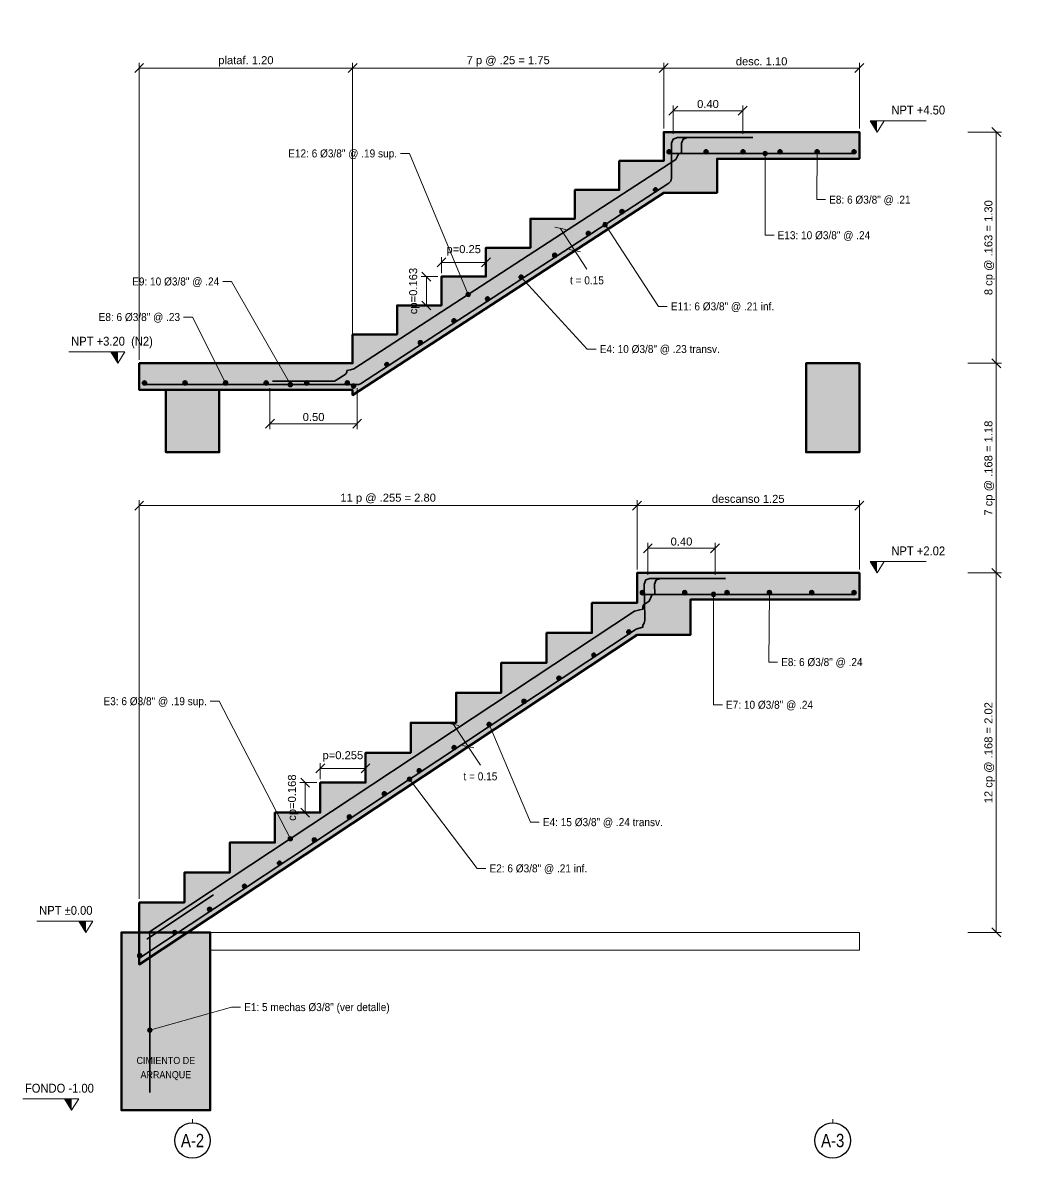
# Model space of a CAD drawing. Header units: metres. Extents: x 0 to 11, y -1 to 140.
# Drawn here: x 5.44 to 11.1, y 48.73 to 55.11 of the extents above; entities that cross this region are included whole.
import ezdxf
from ezdxf.enums import TextEntityAlignment as Align

# ---------------------------------------------------------------- set-up
doc = ezdxf.new("R2010")
doc.units = ezdxf.units.M
doc.linetypes.add('EJE25', pattern=[0.4375, 0.3, -0.05, 0.0375, -0.05])
for name, color, linetype, lineweight in [('E-ACERO', 1, 'Continuous', 35), ('E-ACERO-TXT', 7, 'Continuous', 18), ('E-CORTE', 7, 'Continuous', 50), ('E-CORTE-ACH', 254, 'Continuous', 0), ('E-COTA', 7, 'Continuous', 13), ('E-EJES', 1, 'Continuous', 18), ('E-EJES-ID', 7, 'Continuous', 25), ('E-NIVEL', 7, 'Continuous', 18), ('E-PROYECCION', 8, 'Continuous', 18), ('E-TEXTO', 7, 'Continuous', 18)]:
    doc.layers.add(name, color=color, linetype=linetype, lineweight=lineweight)
doc.styles.add('ARIAL', font='arial.ttf')
doc.dimstyles.new('COTA25', dxfattribs={"dimtxt": 0.045, "dimasz": 0.03, "dimexe": 0.03, "dimexo": 0.02, "dimgap": 0.015, "dimtad": 1, "dimzin": 0, "dimdsep": 46, "dimtxsty": 'ARIAL', "dimtsz": 0.025, "dimcen": 2.5, "dimclrd": 7, "dimclre": 7, "dimclrt": 7, "dimazin": 3, "dimtfac": 1, "dimtmove": 2, "dimatfit": 3, "dimlwd": 13, "dimlwe": 13})

msp = doc.modelspace()

# ---------------------------------------------------------------- hatches: boundary and pattern name
at = {"layer": 'E-ACERO'}
h = msp.add_hatch(color=256, dxfattribs=at)
edge = h.paths.add_edge_path()
edge.add_arc((9.0798, 54.3893), 0.0113, 0, 360)
h = msp.add_hatch(color=256, dxfattribs=at)
edge = h.paths.add_edge_path()
edge.add_arc((9.2879, 54.3893), 0.0113, 0, 360)
h = msp.add_hatch(color=256, dxfattribs=at)
edge = h.paths.add_edge_path()
edge.add_arc((9.496, 54.3893), 0.0113, 0, 360)
h = msp.add_hatch(color=256, dxfattribs=at)
edge = h.paths.add_edge_path()
edge.add_arc((9.704, 54.3893), 0.0113, 0, 360)
h = msp.add_hatch(color=256, dxfattribs=at)
edge = h.paths.add_edge_path()
edge.add_arc((9.9121, 54.3893), 0.0113, 0, 360)
h = msp.add_hatch(color=256, dxfattribs=at)
edge = h.paths.add_edge_path()
edge.add_arc((10.1202, 54.3893), 0.0113, 0, 360)
h = msp.add_hatch(color=256, dxfattribs=at)
edge = h.paths.add_edge_path()
edge.add_arc((9.0036, 54.1753), 0.0113, 0, 360)
h = msp.add_hatch(color=256, dxfattribs=at)
edge = h.paths.add_edge_path()
edge.add_arc((8.8147, 54.0525), 0.0113, 0, 360)
h = msp.add_hatch(color=256, dxfattribs=at)
edge = h.paths.add_edge_path()
edge.add_arc((8.6258, 53.9297), 0.0113, 0, 360)
h = msp.add_hatch(color=256, dxfattribs=at)
edge = h.paths.add_edge_path()
edge.add_arc((8.4369, 53.807), 0.0113, 0, 360)
h = msp.add_hatch(color=256, dxfattribs=at)
edge = h.paths.add_edge_path()
edge.add_arc((8.248, 53.6842), 0.0113, 0, 360)
h = msp.add_hatch(color=256, dxfattribs=at)
edge = h.paths.add_edge_path()
edge.add_arc((8.0591, 53.5614), 0.0113, 0, 360)
h = msp.add_hatch(color=256, dxfattribs=at)
edge = h.paths.add_edge_path()
edge.add_arc((7.8702, 53.4386), 0.0113, 0, 360)
h = msp.add_hatch(color=256, dxfattribs=at)
edge = h.paths.add_edge_path()
edge.add_arc((7.6813, 53.3158), 0.0113, 0, 360)
h = msp.add_hatch(color=256, dxfattribs=at)
edge = h.paths.add_edge_path()
edge.add_arc((7.4924, 53.193), 0.0113, 0, 360)
h = msp.add_hatch(color=256, dxfattribs=at)
edge = h.paths.add_edge_path()
edge.add_arc((6.1298, 53.0893), 0.0113, 0, 360)
h = msp.add_hatch(color=256, dxfattribs=at)
edge = h.paths.add_edge_path()
edge.add_arc((6.3579, 53.0893), 0.0113, 0, 360)
h = msp.add_hatch(color=256, dxfattribs=at)
edge = h.paths.add_edge_path()
edge.add_arc((6.586, 53.0893), 0.0113, 0, 360)
h = msp.add_hatch(color=256, dxfattribs=at)
edge = h.paths.add_edge_path()
edge.add_arc((6.814, 53.0893), 0.0113, 0, 360)
h = msp.add_hatch(color=256, dxfattribs=at)
edge = h.paths.add_edge_path()
edge.add_arc((7.0421, 53.0893), 0.0113, 0, 360)
h = msp.add_hatch(color=256, dxfattribs=at)
edge = h.paths.add_edge_path()
edge.add_arc((7.2702, 53.0893), 0.0113, 0, 360)
h = msp.add_hatch(color=256, dxfattribs=at)
edge = h.paths.add_edge_path()
edge.add_arc((7.3054, 53.0721), 0.0113, 0, 360)
h = msp.add_hatch(color=256, dxfattribs=at)
edge = h.paths.add_edge_path()
edge.add_arc((8.9298, 51.9103), 0.0113, 0, 360)
h = msp.add_hatch(color=256, dxfattribs=at)
edge = h.paths.add_edge_path()
edge.add_arc((9.1679, 51.9103), 0.0113, 0, 360)
h = msp.add_hatch(color=256, dxfattribs=at)
edge = h.paths.add_edge_path()
edge.add_arc((9.406, 51.9103), 0.0113, 0, 360)
h = msp.add_hatch(color=256, dxfattribs=at)
edge = h.paths.add_edge_path()
edge.add_arc((9.644, 51.9103), 0.0113, 0, 360)
h = msp.add_hatch(color=256, dxfattribs=at)
edge = h.paths.add_edge_path()
edge.add_arc((9.8821, 51.9103), 0.0113, 0, 360)
h = msp.add_hatch(color=256, dxfattribs=at)
edge = h.paths.add_edge_path()
edge.add_arc((10.1202, 51.9103), 0.0113, 0, 360)
h = msp.add_hatch(color=256, dxfattribs=at)
edge = h.paths.add_edge_path()
edge.add_arc((8.8535, 51.6891), 0.0113, 0, 360)
h = msp.add_hatch(color=256, dxfattribs=at)
edge = h.paths.add_edge_path()
edge.add_arc((8.657, 51.5591), 0.0113, 0, 360)
h = msp.add_hatch(color=256, dxfattribs=at)
edge = h.paths.add_edge_path()
edge.add_arc((8.4606, 51.4291), 0.0113, 0, 360)
h = msp.add_hatch(color=256, dxfattribs=at)
edge = h.paths.add_edge_path()
edge.add_arc((8.2641, 51.2992), 0.0113, 0, 360)
h = msp.add_hatch(color=256, dxfattribs=at)
edge = h.paths.add_edge_path()
edge.add_arc((8.0677, 51.1692), 0.0113, 0, 360)
h = msp.add_hatch(color=256, dxfattribs=at)
edge = h.paths.add_edge_path()
edge.add_arc((7.8712, 51.0392), 0.0113, 0, 360)
h = msp.add_hatch(color=256, dxfattribs=at)
edge = h.paths.add_edge_path()
edge.add_arc((7.6748, 50.9092), 0.0113, 0, 360)
h = msp.add_hatch(color=256, dxfattribs=at)
edge = h.paths.add_edge_path()
edge.add_arc((7.4783, 50.7792), 0.0113, 0, 360)
h = msp.add_hatch(color=256, dxfattribs=at)
edge = h.paths.add_edge_path()
edge.add_arc((7.2819, 50.6492), 0.0113, 0, 360)
h = msp.add_hatch(color=256, dxfattribs=at)
edge = h.paths.add_edge_path()
edge.add_arc((7.0854, 50.5192), 0.0113, 0, 360)
h = msp.add_hatch(color=256, dxfattribs=at)
edge = h.paths.add_edge_path()
edge.add_arc((6.889, 50.3893), 0.0113, 0, 360)
h = msp.add_hatch(color=256, dxfattribs=at)
edge = h.paths.add_edge_path()
edge.add_arc((6.6925, 50.2593), 0.0113, 0, 360)
h = msp.add_hatch(color=256, dxfattribs=at)
edge = h.paths.add_edge_path()
edge.add_arc((6.4961, 50.1293), 0.0113, 0, 360)
h = msp.add_hatch(color=256, dxfattribs=at)
edge = h.paths.add_edge_path()
edge.add_arc((6.2996, 49.9993), 0.0113, 0, 360)
h = msp.add_hatch(color=256, dxfattribs=at)
edge = h.paths.add_edge_path()
edge.add_arc((6.1031, 49.8693), 0.0113, 0, 360)
at = {"layer": 'E-ACERO-TXT'}
h = msp.add_hatch(color=256, dxfattribs=at)
edge = h.paths.add_edge_path()
edge.add_arc((9.9121, 54.3893), 0.0125, 0, 360)
h = msp.add_hatch(color=256, dxfattribs=at)
edge = h.paths.add_edge_path()
edge.add_arc((9.62, 54.3798), 0.0125, 0, 360)
h = msp.add_hatch(color=256, dxfattribs=at)
edge = h.paths.add_edge_path()
edge.add_arc((8.72, 53.9796), 0.0125, 0, 360)
h = msp.add_hatch(color=256, dxfattribs=at)
edge = h.paths.add_edge_path()
edge.add_arc((8.248, 53.6842), 0.0125, 0, 360)
h = msp.add_hatch(color=256, dxfattribs=at)
edge = h.paths.add_edge_path()
edge.add_arc((7.95, 53.587), 0.0125, 0, 360)
h = msp.add_hatch(color=256, dxfattribs=at)
edge = h.paths.add_edge_path()
edge.add_arc((6.586, 53.0893), 0.0125, 0, 360)
h = msp.add_hatch(color=256, dxfattribs=at)
edge = h.paths.add_edge_path()
edge.add_arc((6.95, 53.0798), 0.0125, 0, 360)
h = msp.add_hatch(color=256, dxfattribs=at)
edge = h.paths.add_edge_path()
edge.add_arc((9.33, 51.9008), 0.0125, 0, 360)
h = msp.add_hatch(color=256, dxfattribs=at)
edge = h.paths.add_edge_path()
edge.add_arc((9.644, 51.9103), 0.0125, 0, 360)
h = msp.add_hatch(color=256, dxfattribs=at)
edge = h.paths.add_edge_path()
edge.add_arc((8.0677, 51.1692), 0.0125, 0, 360)
h = msp.add_hatch(color=256, dxfattribs=at)
edge = h.paths.add_edge_path()
edge.add_arc((7.62, 50.8615), 0.0125, 0, 360)
h = msp.add_hatch(color=256, dxfattribs=at)
edge = h.paths.add_edge_path()
edge.add_arc((6.95, 50.5267), 0.0125, 0, 360)
h = msp.add_hatch(color=256, dxfattribs=at)
edge = h.paths.add_edge_path()
edge.add_arc((6.1598, 49.45), 0.0125, 0, 360)
at = {"layer": 'E-CORTE-ACH'}
for points in [[(7.3, 53.3625), (7.55, 53.3625), (7.55, 53.525), (7.8, 53.525), (7.8, 53.6875), (8.05, 53.6875), (8.05, 53.85), (8.3, 53.85), (8.3, 54.0125), (8.55, 54.0125), (8.55, 54.175), (8.8, 54.175), (8.8, 54.3375), (9.05, 54.3375), (9.05, 54.5), (10.15, 54.5), (10.15, 54.35), (9.35, 54.35), (9.35, 54.1586), (9.05, 54.1586), (7.3, 53.0211), (7.3, 53.05), (6.1, 53.05), (6.1, 53.2), (7.3, 53.2)], [(10.1128, 53.2), (10.15, 53.2), (10.15, 53.1535), (10.15, 52.7698), (10.15, 52.7), (10.1128, 52.7), (9.8872, 52.7), (9.85, 52.7), (9.85, 53.0758), (9.85, 53.2), (9.8872, 53.2)], [(6.25, 53.05), (6.4755, 53.05), (6.55, 53.05), (6.55, 52.7869), (6.55, 52.7), (6.3245, 52.7), (6.25, 52.7), (6.25, 52.9631)], [(6.1, 50.1684), (6.3545, 50.1684), (6.3545, 50.3368), (6.6091, 50.3368), (6.6091, 50.5053), (6.8636, 50.5053), (6.8636, 50.6737), (7.1182, 50.6737), (7.1182, 50.8421), (7.3727, 50.8421), (7.3727, 51.0105), (7.6273, 51.0105), (7.6273, 51.1789), (7.8818, 51.1789), (7.8818, 51.3474), (8.1364, 51.3474), (8.1364, 51.5158), (8.3909, 51.5158), (8.3909, 51.6842), (8.6455, 51.6842), (8.6455, 51.8526), (8.9, 51.8526), (8.9, 52.0211), (10.15, 52.0211), (10.15, 51.8711), (9.2, 51.8711), (9.2, 51.6728), (8.9, 51.6728), (6.1, 49.8201)], [(6, 49.44), (6, 50), (6.22, 50), (6.5, 50), (6.5, 49.56), (6.5, 49), (6.22, 49), (6, 49)]]:
    msp.add_hatch(color=256, dxfattribs=at).paths.add_polyline_path(points)
at = {"layer": 'E-NIVEL'}
for points in [[(10.25, 54.5), (10.21, 54.564), (10.25, 54.564)], [(5.98, 53.2), (5.94, 53.264), (5.98, 53.264)], [(10.25, 52.0211), (10.21, 52.0851), (10.25, 52.0851)], [(5.8, 50), (5.76, 50.064), (5.8, 50.064)], [(5.72, 49), (5.68, 49.064), (5.72, 49.064)]]:
    msp.add_hatch(color=7, dxfattribs=at).paths.add_polyline_path(points)

# ---------------------------------------------------------------- linework, layer by layer
at = {"layer": 'E-ACERO'}
for points in [[(6.8356, 53.0798), (7.3258, 53.0798), (7.3352, 53.0811), (7.3439, 53.0851), (9.0786, 54.2127), (9.0897, 54.2247), (9.0938, 54.2406), (9.0938, 54.4369), (9.1035, 54.4605), (9.1271, 54.4702), (9.4938, 54.4702)], [(6.8489, 53.0988), (7.1891, 53.0988), (7.1985, 53.1002), (7.2072, 53.1042), (7.2575, 53.1369), (7.2686, 53.1478), (7.2686, 53.1587), (7.289, 53.1641), (7.3078, 53.1696), (9.1181, 54.3462), (9.1348, 54.3798), (9.146, 54.3798), (9.15, 54.3851), (9.15, 54.4369), (9.1598, 54.4605), (9.1833, 54.4702), (9.55, 54.4702)], [(9.0814, 54.3798), (10.1186, 54.3798)], [(6.1314, 53.0798), (7.2686, 53.0798)], [(6.1084, 49.8614), (8.8951, 51.7052), (8.9124, 51.7107), (8.9314, 51.7162), (8.9314, 51.7271), (8.9394, 51.7394), (8.9432, 51.7556), (8.9411, 51.8659), (8.9408, 51.9008), (8.9404, 51.9027), (8.9394, 51.9578), (8.9487, 51.9816), (8.9604, 51.9867), (8.9721, 51.9897), (9.3387, 51.9897)], [(6.1431, 49.9628), (6.1597, 49.9738), (6.1583, 50.0029), (8.8849, 51.807), (8.9148, 51.8143), (8.9314, 51.818), (8.9314, 51.829), (8.9348, 51.84), (8.968, 51.862), (8.9847, 51.9008), (8.9958, 51.9008), (8.9996, 51.9014), (8.9985, 51.9578), (9.0079, 51.9816), (9.0196, 51.9867), (9.0312, 51.9897), (9.3978, 51.9897)], [(8.9314, 51.9008), (10.1186, 51.9008)], [(6.1598, 49.1), (6.1598, 49.9738), (6.5184, 50.2111)]]:
    msp.add_lwpolyline(points, dxfattribs=at)
for centre in [(9.0798, 54.3893), (9.2879, 54.3893), (9.496, 54.3893), (9.704, 54.3893), (9.9121, 54.3893), (10.1202, 54.3893), (9.0036, 54.1753), (8.8147, 54.0525), (8.6258, 53.9297), (8.4369, 53.807), (8.248, 53.6842), (8.0591, 53.5614), (7.8702, 53.4386), (7.6813, 53.3158), (7.4924, 53.193), (6.1298, 53.0893), (6.3579, 53.0893), (6.586, 53.0893), (6.814, 53.0893), (7.0421, 53.0893), (7.2702, 53.0893), (7.3054, 53.0721), (8.9298, 51.9103), (9.1679, 51.9103), (9.406, 51.9103), (9.644, 51.9103), (9.8821, 51.9103), (10.1202, 51.9103), (8.8535, 51.6891), (8.657, 51.5591), (8.4606, 51.4291), (8.2641, 51.2992), (8.0677, 51.1692), (7.8712, 51.0392), (7.6748, 50.9092), (7.4783, 50.7792), (7.2819, 50.6492), (7.0854, 50.5192), (6.889, 50.3893), (6.6925, 50.2593), (6.4961, 50.1293), (6.2996, 49.9993), (6.1031, 49.8693)]:
    msp.add_circle(centre, 0.0113, dxfattribs=at)
at = {"layer": 'E-ACERO-TXT'}
for points in [[(7.95, 53.587), (7.62, 54.38), (7.57, 54.38)], [(9.62, 54.3798), (9.62, 53.92), (9.67, 53.92)], [(9.9121, 54.3893), (9.91, 54.12), (9.96, 54.12)], [(8.72, 53.9796), (9.02, 53.52), (9.07, 53.52)], [(6.95, 53.0798), (6.62, 53.66), (6.57, 53.66)], [(8.248, 53.6842), (8.62, 53.28), (8.67, 53.28)], [(6.586, 53.0893), (6.4, 53.46), (6.35, 53.46)], [(9.644, 51.9103), (9.64, 51.52), (9.69, 51.52)], [(9.33, 51.9008), (9.33, 51.28), (9.38, 51.28)], [(6.95, 50.5267), (6.55, 51.3), (6.5, 51.3)], [(8.0677, 51.1692), (8.3, 50.62), (8.35, 50.62)], [(7.62, 50.8615), (8, 50.36), (8.05, 50.36)], [(6.1598, 49.45), (6.62, 49.58), (6.67, 49.58)]]:
    msp.add_lwpolyline(points, dxfattribs=at)
for centre in [(9.9121, 54.3893), (9.62, 54.3798), (8.72, 53.9796), (8.248, 53.6842), (7.95, 53.587), (6.586, 53.0893), (6.95, 53.0798), (9.33, 51.9008), (9.644, 51.9103), (8.0677, 51.1692), (7.62, 50.8615), (6.95, 50.5267), (6.1598, 49.45)]:
    msp.add_circle(centre, 0.0125, dxfattribs=at)
at = {"layer": 'E-CORTE'}
for points in [[(7.3, 53.3625), (7.55, 53.3625), (7.55, 53.525), (7.8, 53.525), (7.8, 53.6875), (8.05, 53.6875), (8.05, 53.85), (8.3, 53.85), (8.3, 54.0125), (8.55, 54.0125), (8.55, 54.175), (8.8, 54.175), (8.8, 54.3375), (9.05, 54.3375), (9.05, 54.5), (10.15, 54.5), (10.15, 54.35), (9.35, 54.35), (9.35, 54.1586), (9.05, 54.1586), (7.3, 53.0211), (7.3, 53.05), (6.1, 53.05), (6.1, 53.2), (7.3, 53.2), (7.3, 53.3625)], [(10.1128, 53.2), (10.15, 53.2), (10.15, 53.1535), (10.15, 52.7698), (10.15, 52.7), (10.1128, 52.7), (9.8872, 52.7), (9.85, 52.7), (9.85, 53.0758), (9.85, 53.2), (9.8872, 53.2), (10.1128, 53.2)], [(6.25, 53.05), (6.4755, 53.05), (6.55, 53.05), (6.55, 52.7869), (6.55, 52.7), (6.3245, 52.7), (6.25, 52.7), (6.25, 52.9631), (6.25, 53.05)], [(6.1, 50.1684), (6.3545, 50.1684), (6.3545, 50.3368), (6.6091, 50.3368), (6.6091, 50.5053), (6.8636, 50.5053), (6.8636, 50.6737), (7.1182, 50.6737), (7.1182, 50.8421), (7.3727, 50.8421), (7.3727, 51.0105), (7.6273, 51.0105), (7.6273, 51.1789), (7.8818, 51.1789), (7.8818, 51.3474), (8.1364, 51.3474), (8.1364, 51.5158), (8.3909, 51.5158), (8.3909, 51.6842), (8.6455, 51.6842), (8.6455, 51.8526), (8.9, 51.8526), (8.9, 52.0211), (10.15, 52.0211), (10.15, 51.8711), (9.2, 51.8711), (9.2, 51.6728), (8.9, 51.6728), (6.1, 49.8201), (6.1, 50.1684)], [(6, 49.44), (6, 50), (6.22, 50), (6.5, 50), (6.5, 49.56), (6.5, 49), (6.22, 49), (6, 49), (6, 49.44)]]:
    msp.add_lwpolyline(points, dxfattribs=at)
at = {"layer": 'E-COTA'}
for p, q in [((8.4371, 53.966), (8.4994, 53.9528)), ((8.4683, 53.9594), (8.6181, 53.7288)), ((8.5189, 53.8402), (8.5811, 53.827)), ((7.836, 51.1756), (7.8984, 51.1629)), ((7.8672, 51.1693), (8.019, 50.94)), ((7.9188, 51.0505), (7.9812, 51.0378))]:
    msp.add_line(p, q, dxfattribs=at)
at = {"layer": 'E-EJES', "linetype": 'EJE25'}
for p, q in [((6.4, 48.93), (6.4, 48.95)), ((10, 48.93), (10, 48.95))]:
    msp.add_line(p, q, dxfattribs=at)
at = {"layer": 'E-EJES-ID'}
for centre in [(6.4, 48.83), (10, 48.83)]:
    msp.add_circle(centre, 0.1, dxfattribs=at)
at = {"layer": 'E-NIVEL'}
for p, q in [((10.21, 54.564), (10.525, 54.564)), ((5.705, 53.264), (6.02, 53.264)), ((10.21, 52.0851), (10.525, 52.0851)), ((5.525, 50.064), (5.84, 50.064)), ((5.445, 49.064), (5.76, 49.064))]:
    msp.add_line(p, q, dxfattribs=at)
for points in [[(10.25, 54.5), (10.21, 54.564), (10.29, 54.564)], [(5.98, 53.2), (5.94, 53.264), (6.02, 53.264)], [(10.25, 52.0211), (10.21, 52.0851), (10.29, 52.0851)], [(5.8, 50), (5.76, 50.064), (5.84, 50.064)], [(5.72, 49), (5.68, 49.064), (5.76, 49.064)]]:
    msp.add_lwpolyline(points, close=True, dxfattribs=at)
at = {"layer": 'E-PROYECCION'}
msp.add_lwpolyline([(10.15, 49.9), (8.7812, 49.9), (6.5, 49.9), (6.5, 50), (8.7812, 50), (10.15, 50), (10.15, 49.9918), (10.15, 49.9)], dxfattribs=at)

# ---------------------------------------------------------------- texts
at = {"layer": 'E-ACERO-TXT', "style": 'ARIAL', "width": 0.9}
for s, p in [('E12: 6 Ø3/8" @ .19 sup.', (7.55, 54.38)), ('E9: 10 Ø3/8" @ .24', (6.55, 53.66)), ('E8: 6 Ø3/8" @ .23', (6.33, 53.46)), ('E3: 6 Ø3/8" @ .19 sup.', (6.48, 51.3))]:
    msp.add_text(s, height=0.045, dxfattribs=at).set_placement(p, align=Align.MIDDLE_RIGHT)
for s, p in [('E8: 6 Ø3/8" @ .21', (9.98, 54.12)), ('E13: 10 Ø3/8" @ .24', (9.69, 53.92)), ('E11: 6 Ø3/8" @ .21 inf.', (9.09, 53.52)), ('E4: 10 Ø3/8" @ .23 transv.', (8.69, 53.28)), ('E8: 6 Ø3/8" @ .24', (9.71, 51.52)), ('E7: 10 Ø3/8" @ .24', (9.4, 51.28)), ('E4: 15 Ø3/8" @ .24 transv.', (8.37, 50.62)), ('E2: 6 Ø3/8" @ .21 inf.', (8.07, 50.36)), ('E1: 5 mechas Ø3/8" (ver detalle)', (6.69, 49.58))]:
    msp.add_text(s, height=0.045, dxfattribs=at).set_placement(p, align=Align.MIDDLE_LEFT)
at = {"layer": 'E-COTA', "style": 'ARIAL', "width": 0.9}
for p in [(8.6181, 53.6888), (8.019, 50.9)]:
    msp.add_text('t = 0.15', height=0.045, dxfattribs=at).set_placement(p, align=Align.TOP_CENTER)
at = {"layer": 'E-EJES-ID', "style": 'ARIAL', "width": 0.8}
for s, p in [('A-2', (6.4, 48.83)), ('A-3', (10, 48.83))]:
    msp.add_text(s, height=0.075, dxfattribs=at).set_placement(p, align=Align.MIDDLE_CENTER)
at = {"layer": 'E-NIVEL', "style": 'ARIAL', "width": 0.9}
for s, p in [('NPT +4.50', (10.33, 54.584)), ('NPT +3.20  (N2)', (5.7175, 53.284)), ('NPT +2.02', (10.33, 52.1051)), ('NPT ±0.00', (5.5375, 50.084)), ('FONDO -1.00', (5.4575, 49.084))]:
    msp.add_text(s, height=0.05, dxfattribs=at).set_placement(p, align=Align.BOTTOM_LEFT)
at = {"layer": 'E-TEXTO', "style": 'ARIAL', "width": 0.9}
for s, p in [('CIMIENTO DE', (6.25, 49.28)), ('ARRANQUE', (6.25, 49.2))]:
    msp.add_text(s, height=0.04, dxfattribs=at).set_placement(p, align=Align.MIDDLE_CENTER)

# ---------------------------------------------------------------- dimensions: what is measured, and where the dimension line sits
at = {"layer": 'E-COTA'}
for base, p1, p2, text in [((7.3, 54.86), (7.3, 53.2), (9.05, 54.5), '7 p @ .25 = 1.75'), ((6.1, 54.86), (6.1, 53.2), (7.3, 53.2), 'plataf. 1.20'), ((9.05, 54.86), (9.05, 54.5), (10.15, 54.5), 'desc. 1.10'), ((9.1035, 54.62), (9.1035, 54.4702), (9.4938, 54.4702), '0.40'), ((7.8, 53.7675), (7.8, 53.6875), (8.05, 53.6875), 'p=0.25'), ((6.8356, 52.86), (6.8356, 53.0798), (7.3258, 53.0798), '0.50'), ((6.1, 52.4), (6.1, 50.1684), (8.9, 52.0211), '11 p @ .255 = 2.80'), ((8.9, 52.4), (8.9, 52.0211), (10.15, 52.0211), 'descanso 1.25'), ((8.9604, 52.16), (8.9604, 51.9897), (9.3387, 51.9897), '0.40'), ((7.1182, 50.9221), (7.1182, 50.8421), (7.3727, 50.8421), 'p=0.255')]:
    msp.add_linear_dim(base=base, p1=p1, p2=p2, text=text, dimstyle='COTA25', override={"dimdec": 2}, dxfattribs=at).render()
for base, p1, p2, text in [((10.92, 53.2), (10.74, 53.2), (10.74, 54.5), '8 cp @ .163 = 1.30'), ((7.715, 53.525), (7.8, 53.525), (7.8, 53.6875), 'cp=0.163'), ((10.92, 52.0211), (10.74, 52.0211), (10.74, 53.2), '7 cp @ .168 = 1.18'), ((10.92, 50), (10.74, 50), (10.74, 52.0211), '12 cp @ .168 = 2.02'), ((7.0332, 50.6737), (7.1182, 50.6737), (7.1182, 50.8421), 'cp=0.168')]:
    msp.add_linear_dim(base=base, p1=p1, p2=p2, angle=90, text=text, dimstyle='COTA25', override={"dimdec": 2}, dxfattribs=at).render()

doc.saveas('drawing.dxf')
